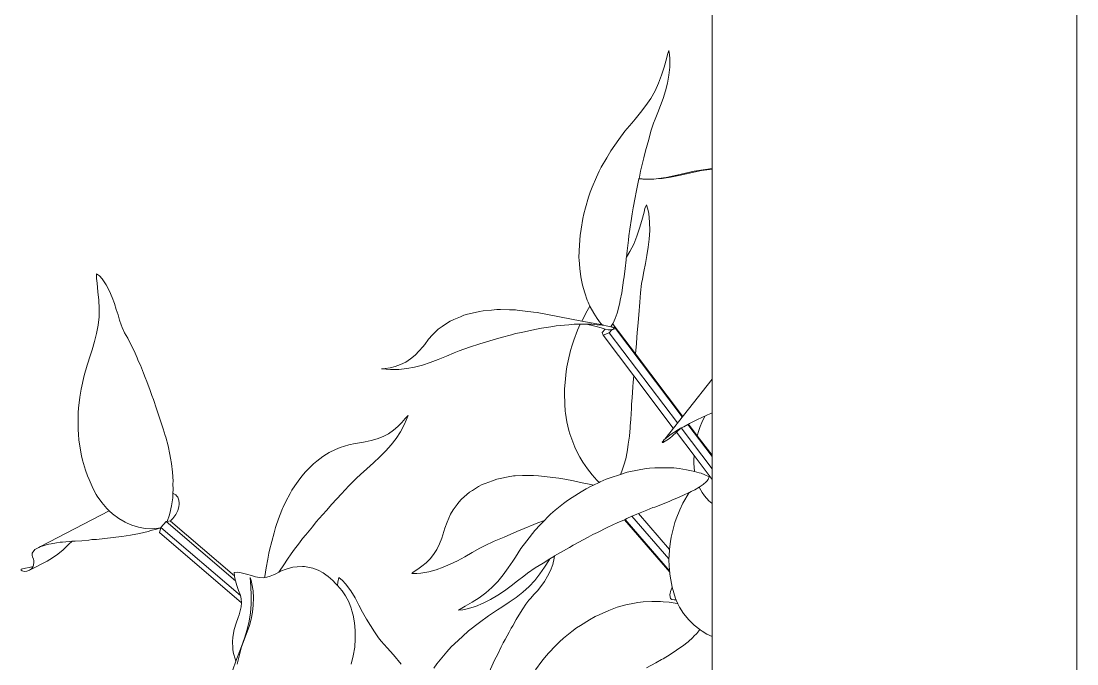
# Model space of a CAD drawing. Header units: metres. Extents: x 12.2 to 77.2, y 18.8 to 35.5.
# Drawn here: x 62.858 to 63.593, y 21.515 to 21.962 of the extents above; entities that cross this region are included whole.
import ezdxf

# ---------------------------------------------------------------- set-up
doc = ezdxf.new("R2010")
doc.units = ezdxf.units.M
doc.layers.add('0inne_gulv', color=7, linetype='Continuous', lineweight=13)

# ---------------------------------------------------------------- blocks, each defined once
blk = doc.blocks.new('One bedroom house bk')
for p, q in [((-8.46548, -1.52217), (-8.46548, 0.11798)), ((-8.21148, -2.62522), (-8.21148, -0.49162)), ((-8.4956, -1.43998), (-8.49654, -1.44283)), ((-8.4956, -1.43998), (-8.49508, -1.44283)), ((-8.4972, -1.44568), (-8.49879, -1.45147)), ((-8.4972, -1.44568), (-8.49654, -1.44283)), ((-8.49484, -1.44568), (-8.49508, -1.44283)), ((-8.49484, -1.44568), (-8.49488, -1.45147)), ((-8.5006, -1.45711), (-8.49879, -1.45147)), ((-8.49544, -1.45712), (-8.49488, -1.45147)), ((-8.50266, -1.46265), (-8.5006, -1.45711)), ((-8.49648, -1.46266), (-8.49544, -1.45712)), ((-8.50514, -1.46805), (-8.50808, -1.47328)), ((-8.50514, -1.46805), (-8.50266, -1.46265)), ((-8.49783, -1.46806), (-8.49942, -1.47329)), ((-8.49648, -1.46266), (-8.49783, -1.46806)), ((-8.50808, -1.47328), (-8.51147, -1.47832)), ((-8.49942, -1.47329), (-8.50124, -1.47834)), ((-8.51527, -1.48315), (-8.51902, -1.48779)), ((-8.51527, -1.48315), (-8.51147, -1.47832)), ((-8.50513, -1.48781), (-8.50329, -1.48316)), ((-8.50124, -1.47834), (-8.50329, -1.48316)), ((-8.52132, -1.49057), (-8.52605, -1.49611)), ((-8.51902, -1.48779), (-8.52132, -1.49057)), ((-8.50617, -1.49059), (-8.5081, -1.49613)), ((-8.50513, -1.48781), (-8.50617, -1.49059)), ((-8.52605, -1.49611), (-8.53042, -1.50195)), ((-8.50957, -1.50198), (-8.5081, -1.49613)), ((-8.53042, -1.50195), (-8.53595, -1.50972)), ((-8.5118, -1.50975), (-8.50957, -1.50198)), ((-8.53595, -1.50972), (-8.53881, -1.51456)), ((-8.51287, -1.51459), (-8.5118, -1.50975)), ((-8.54401, -1.52389), (-8.54255, -1.52118)), ((-8.53881, -1.51456), (-8.54255, -1.52118)), ((-8.51451, -1.52122), (-8.51525, -1.52393)), ((-8.51451, -1.52122), (-8.51287, -1.51459)), ((-8.54587, -1.52802), (-8.54885, -1.53502)), ((-8.54587, -1.52802), (-8.54401, -1.52389)), ((-8.51604, -1.52806), (-8.51627, -1.52915)), ((-8.51525, -1.52393), (-8.51604, -1.52806)), ((-8.50272, -1.52916), (-8.49731, -1.52834)), ((-8.50023, -1.52901), (-8.49437, -1.52816)), ((-8.49731, -1.52834), (-8.49201, -1.52711)), ((-8.48856, -1.5269), (-8.49437, -1.52816)), ((-8.49201, -1.52711), (-8.48393, -1.52527)), ((-8.4728, -1.52359), (-8.48856, -1.5269)), ((-8.48393, -1.52527), (-8.47797, -1.5239)), ((-8.46548, -1.52217), (-8.47797, -1.5239)), ((-8.4728, -1.52359), (-8.46548, -1.52264)), ((-8.46548, -1.52264), (-8.46548, -1.52217)), ((-8.46548, -1.66877), (-8.46548, -1.52264)), ((-8.54885, -1.53502), (-8.55026, -1.53854)), ((-8.51837, -1.53858), (-8.51753, -1.53506)), ((-8.51631, -1.52936), (-8.51753, -1.53506)), ((-8.51627, -1.52915), (-8.51631, -1.52936)), ((-8.51373, -1.52956), (-8.51631, -1.52936)), ((-8.51195, -1.52945), (-8.51627, -1.52915)), ((-8.51373, -1.52956), (-8.5082, -1.52957)), ((-8.50652, -1.52944), (-8.51195, -1.52945)), ((-8.50652, -1.52944), (-8.5082, -1.52957)), ((-8.50609, -1.52944), (-8.50652, -1.52944)), ((-8.50609, -1.52944), (-8.50272, -1.52916)), ((-8.50272, -1.52916), (-8.50023, -1.52901)), ((-8.55142, -1.54217), (-8.55358, -1.54946)), ((-8.55026, -1.53854), (-8.55142, -1.54217)), ((-8.52025, -1.54951), (-8.51894, -1.54222)), ((-8.51894, -1.54222), (-8.51837, -1.53858)), ((-8.55358, -1.54946), (-8.5547, -1.55355)), ((-8.52108, -1.55359), (-8.52025, -1.54951)), ((-8.51281, -1.55261), (-8.51216, -1.54992)), ((-8.51113, -1.54731), (-8.51216, -1.54992)), ((-8.51113, -1.54731), (-8.51016, -1.55038)), ((-8.50957, -1.55335), (-8.51016, -1.55038)), ((-8.55663, -1.56433), (-8.55534, -1.55685)), ((-8.55534, -1.55685), (-8.5547, -1.55355)), ((-8.52149, -1.5569), (-8.52259, -1.56438)), ((-8.52149, -1.5569), (-8.52108, -1.55359)), ((-8.51281, -1.55261), (-8.51428, -1.55819)), ((-8.50957, -1.55335), (-8.50891, -1.55942)), ((-8.55731, -1.56883), (-8.55663, -1.56433)), ((-8.52259, -1.56438), (-8.52335, -1.56887)), ((-8.5177, -1.56924), (-8.5159, -1.56372)), ((-8.5159, -1.56372), (-8.51428, -1.55819)), ((-8.50922, -1.57118), (-8.50882, -1.56534)), ((-8.50882, -1.56534), (-8.50891, -1.55942)), ((-8.55754, -1.57186), (-8.55795, -1.57944)), ((-8.55754, -1.57186), (-8.55731, -1.56883)), ((-8.52449, -1.57949), (-8.52363, -1.57191)), ((-8.52363, -1.57191), (-8.52335, -1.56887)), ((-8.51993, -1.57466), (-8.5177, -1.56924)), ((-8.50922, -1.57118), (-8.50989, -1.57696)), ((-8.55809, -1.58427), (-8.55795, -1.57944)), ((-8.52449, -1.57949), (-8.5251, -1.58392)), ((-8.52263, -1.57995), (-8.5251, -1.58392)), ((-8.51993, -1.57466), (-8.52263, -1.57995)), ((-8.50989, -1.57696), (-8.51075, -1.58267)), ((-8.55803, -1.58557), (-8.55809, -1.58427)), ((-8.55753, -1.59164), (-8.55803, -1.58557)), ((-8.52523, -1.58561), (-8.52584, -1.59169)), ((-8.52515, -1.58432), (-8.52523, -1.58561)), ((-8.5251, -1.58392), (-8.52515, -1.58432)), ((-8.51075, -1.58267), (-8.51178, -1.58827)), ((-8.55753, -1.59164), (-8.5568, -1.59754)), ((-8.52584, -1.59169), (-8.52667, -1.59758)), ((-8.51398, -1.59903), (-8.51299, -1.59373)), ((-8.51178, -1.58827), (-8.51299, -1.59373)), ((-8.89385, -1.59532), (-8.8939, -1.59874)), ((-8.89355, -1.60183), (-8.8939, -1.59874)), ((-8.89385, -1.59532), (-8.89178, -1.59692)), ((-8.89355, -1.60183), (-8.89292, -1.60798)), ((-8.89011, -1.59888), (-8.89178, -1.59692)), ((-8.89011, -1.59888), (-8.88722, -1.60308)), ((-8.55643, -1.59978), (-8.5568, -1.59754)), ((-8.5556, -1.60324), (-8.55643, -1.59978)), ((-8.52746, -1.60328), (-8.52709, -1.59983)), ((-8.52667, -1.59758), (-8.52709, -1.59983)), ((-8.51398, -1.59903), (-8.51449, -1.60221)), ((-8.89242, -1.61387), (-8.89292, -1.60798)), ((-8.88491, -1.60741), (-8.88722, -1.60308)), ((-8.88309, -1.61185), (-8.88491, -1.60741)), ((-8.5556, -1.60324), (-8.55404, -1.60868)), ((-8.55231, -1.61375), (-8.55404, -1.60868)), ((-8.5283, -1.60871), (-8.52936, -1.61378)), ((-8.52746, -1.60328), (-8.5283, -1.60871)), ((-8.51567, -1.61526), (-8.51532, -1.60861)), ((-8.51449, -1.60221), (-8.51532, -1.60861)), ((-8.89209, -1.61958), (-8.89242, -1.61387)), ((-8.88309, -1.61185), (-8.88153, -1.61615)), ((-8.88153, -1.61615), (-8.88016, -1.62024)), ((-8.55231, -1.61375), (-8.55171, -1.61526)), ((-8.55048, -1.61785), (-8.55171, -1.61526)), ((-8.52976, -1.61529), (-8.53037, -1.61849)), ((-8.52936, -1.61378), (-8.52976, -1.61529)), ((-8.51653, -1.62401), (-8.51567, -1.61526)), ((-8.89218, -1.6253), (-8.89209, -1.61958)), ((-8.88016, -1.62024), (-8.87897, -1.62407)), ((-8.87897, -1.62407), (-8.87799, -1.62765)), ((-8.63564, -1.6236), (-8.63814, -1.62428)), ((-8.63036, -1.62229), (-8.63564, -1.6236)), ((-8.62726, -1.62158), (-8.63036, -1.62229)), ((-8.62479, -1.62128), (-8.62726, -1.62158)), ((-8.62479, -1.62128), (-8.61893, -1.62067)), ((-8.61893, -1.62067), (-8.61526, -1.62032)), ((-8.61282, -1.62034), (-8.61526, -1.62032)), ((-8.60646, -1.62044), (-8.61282, -1.62034)), ((-8.60646, -1.62044), (-8.60222, -1.62054)), ((-8.60222, -1.62054), (-8.60111, -1.62067)), ((-8.60111, -1.62067), (-8.59548, -1.62135)), ((-8.59548, -1.62135), (-8.58965, -1.62208)), ((-8.58965, -1.62208), (-8.58727, -1.62239)), ((-8.55618, -1.62828), (-8.58727, -1.62239)), ((-8.55241, -1.6212), (-8.55594, -1.6278)), ((-8.55048, -1.61785), (-8.55241, -1.6212)), ((-8.55019, -1.61846), (-8.55048, -1.61785)), ((-8.54785, -1.62273), (-8.55019, -1.61846)), ((-8.54785, -1.62273), (-8.54544, -1.62649)), ((-8.53284, -1.62651), (-8.5315, -1.62276)), ((-8.53037, -1.61849), (-8.5315, -1.62276)), ((-8.51683, -1.62935), (-8.51653, -1.62401)), ((-8.89276, -1.63107), (-8.89385, -1.63686)), ((-8.89218, -1.6253), (-8.89276, -1.63107)), ((-8.87686, -1.63095), (-8.87799, -1.62765)), ((-8.87686, -1.63095), (-8.8761, -1.63285)), ((-8.6495, -1.62948), (-8.65341, -1.63208)), ((-8.6495, -1.62948), (-8.64779, -1.62844)), ((-8.64779, -1.62844), (-8.64522, -1.62724)), ((-8.64522, -1.62724), (-8.64059, -1.62525)), ((-8.63814, -1.62428), (-8.64059, -1.62525)), ((-8.57121, -1.63144), (-8.57404, -1.63166)), ((-8.56504, -1.63088), (-8.57121, -1.63144)), ((-8.56149, -1.63052), (-8.56504, -1.63088)), ((-8.55913, -1.63052), (-8.56149, -1.63052)), ((-8.55913, -1.63052), (-8.55729, -1.63052)), ((-8.559, -1.6346), (-8.55729, -1.63052)), ((-8.55729, -1.63052), (-8.55349, -1.63048)), ((-8.55618, -1.62828), (-8.55594, -1.6278)), ((-8.54171, -1.63103), (-8.55618, -1.62828)), ((-8.55275, -1.63047), (-8.55349, -1.63048)), ((-8.55008, -1.63042), (-8.55275, -1.63047)), ((-8.55275, -1.63047), (-8.54804, -1.63164)), ((-8.54918, -1.63051), (-8.55008, -1.63042)), ((-8.54532, -1.63086), (-8.54918, -1.63051)), ((-8.54299, -1.6297), (-8.54544, -1.62649)), ((-8.54532, -1.63086), (-8.54195, -1.63112)), ((-8.54299, -1.6297), (-8.54214, -1.6306)), ((-8.54171, -1.63103), (-8.54214, -1.6306)), ((-8.54083, -1.63119), (-8.54195, -1.63112)), ((-8.54083, -1.63119), (-8.54171, -1.63103)), ((-8.53912, -1.63159), (-8.54083, -1.63119)), ((-8.53525, -1.63108), (-8.53597, -1.63234)), ((-8.53498, -1.63061), (-8.53525, -1.63108)), ((-8.53525, -1.63108), (-8.53421, -1.63065)), ((-8.53439, -1.62971), (-8.53498, -1.63061)), ((-8.53284, -1.62651), (-8.53439, -1.62971)), ((-8.53421, -1.63065), (-8.53345, -1.63264)), ((-8.51869, -1.6512), (-8.53421, -1.63065)), ((-8.51748, -1.6366), (-8.51683, -1.62935)), ((-8.89542, -1.64263), (-8.89385, -1.63686)), ((-8.8761, -1.63285), (-8.87437, -1.63647)), ((-8.87212, -1.64021), (-8.87437, -1.63647)), ((-8.66011, -1.63797), (-8.66281, -1.64102)), ((-8.65606, -1.63402), (-8.66011, -1.63797)), ((-8.65341, -1.63208), (-8.65606, -1.63402)), ((-8.61234, -1.63986), (-8.6051, -1.63789)), ((-8.60225, -1.63707), (-8.6051, -1.63789)), ((-8.59799, -1.63619), (-8.60225, -1.63707)), ((-8.59799, -1.63619), (-8.59102, -1.63465)), ((-8.59102, -1.63465), (-8.58765, -1.63385)), ((-8.58765, -1.63385), (-8.58422, -1.63335)), ((-8.58422, -1.63335), (-8.57761, -1.63229)), ((-8.57761, -1.63229), (-8.57404, -1.63166)), ((-8.559, -1.6346), (-8.56167, -1.6416)), ((-8.54804, -1.63164), (-8.54623, -1.63207)), ((-8.54623, -1.63207), (-8.54272, -1.63307)), ((-8.53982, -1.63385), (-8.54272, -1.63307)), ((-8.542, -1.63618), (-8.53982, -1.63385)), ((-8.54124, -1.63818), (-8.542, -1.63618)), ((-8.53696, -1.6364), (-8.54124, -1.63818)), ((-8.51991, -1.66642), (-8.54124, -1.63818)), ((-8.53773, -1.63441), (-8.53982, -1.63385)), ((-8.53912, -1.63159), (-8.53684, -1.63213)), ((-8.53773, -1.63441), (-8.53578, -1.63439)), ((-8.53493, -1.63423), (-8.53696, -1.6364)), ((-8.48956, -1.69919), (-8.53696, -1.6364)), ((-8.53597, -1.63234), (-8.53684, -1.63213)), ((-8.53515, -1.63255), (-8.53597, -1.63234)), ((-8.53578, -1.63439), (-8.53493, -1.63423)), ((-8.53515, -1.63255), (-8.53479, -1.63265)), ((-8.53493, -1.63423), (-8.53489, -1.63422)), ((-8.53443, -1.63422), (-8.53489, -1.63422)), ((-8.53405, -1.63312), (-8.53479, -1.63265)), ((-8.53443, -1.63422), (-8.53369, -1.63402)), ((-8.53398, -1.6332), (-8.53405, -1.63312)), ((-8.53345, -1.63264), (-8.53398, -1.6332)), ((-8.53356, -1.63366), (-8.53398, -1.6332)), ((-8.53356, -1.63366), (-8.53369, -1.63402)), ((-8.48631, -1.69508), (-8.53345, -1.63264)), ((-8.51748, -1.6366), (-8.51784, -1.63955)), ((-8.89542, -1.64263), (-8.89707, -1.64832)), ((-8.86954, -1.64555), (-8.87212, -1.64021)), ((-8.86777, -1.64896), (-8.86954, -1.64555)), ((-8.66685, -1.64625), (-8.66938, -1.64911)), ((-8.66685, -1.64625), (-8.66542, -1.64451)), ((-8.66542, -1.64451), (-8.66281, -1.64102)), ((-8.63439, -1.6464), (-8.62709, -1.64423)), ((-8.62709, -1.64423), (-8.61783, -1.64126)), ((-8.61783, -1.64126), (-8.61234, -1.63986)), ((-8.56289, -1.64513), (-8.56388, -1.64875)), ((-8.56167, -1.6416), (-8.56289, -1.64513)), ((-8.51808, -1.64398), (-8.51869, -1.6512)), ((-8.51784, -1.63955), (-8.51808, -1.64398)), ((-8.89814, -1.6518), (-8.90049, -1.65891)), ((-8.89707, -1.64832), (-8.89814, -1.6518)), ((-8.86561, -1.65385), (-8.86777, -1.64896)), ((-8.6753, -1.65466), (-8.67221, -1.65209)), ((-8.67221, -1.65209), (-8.66938, -1.64911)), ((-8.65042, -1.65271), (-8.65602, -1.65516)), ((-8.65042, -1.65271), (-8.64486, -1.65041)), ((-8.64486, -1.65041), (-8.64144, -1.64906)), ((-8.64144, -1.64906), (-8.63439, -1.6464)), ((-8.56388, -1.64875), (-8.56563, -1.65605)), ((-8.48593, -1.6946), (-8.51869, -1.6512)), ((-8.90049, -1.65891), (-8.90247, -1.66629)), ((-8.86561, -1.65385), (-8.86483, -1.65594)), ((-8.86483, -1.65594), (-8.86337, -1.65908)), ((-8.86337, -1.65908), (-8.86115, -1.66461)), ((-8.693, -1.66136), (-8.68959, -1.6608)), ((-8.686, -1.65986), (-8.68959, -1.6608)), ((-8.68226, -1.65855), (-8.686, -1.65986)), ((-8.68226, -1.65855), (-8.67866, -1.65682)), ((-8.67866, -1.65682), (-8.6753, -1.65466)), ((-8.67247, -1.66041), (-8.67783, -1.66141)), ((-8.66707, -1.65902), (-8.67247, -1.66041)), ((-8.66707, -1.65902), (-8.66158, -1.65726)), ((-8.66158, -1.65726), (-8.65602, -1.65516)), ((-8.56694, -1.66346), (-8.56649, -1.66017)), ((-8.56563, -1.65605), (-8.56649, -1.66017)), ((-8.90247, -1.66629), (-8.90468, -1.67575)), ((-8.86016, -1.66749), (-8.86115, -1.66461)), ((-8.8589, -1.67044), (-8.86016, -1.66749)), ((-8.69564, -1.66164), (-8.69454, -1.66146)), ((-8.69564, -1.66164), (-8.69223, -1.6619)), ((-8.693, -1.66136), (-8.69454, -1.66146)), ((-8.68926, -1.66207), (-8.69223, -1.6619)), ((-8.68926, -1.66207), (-8.6834, -1.66197)), ((-8.67783, -1.66141), (-8.6834, -1.66197)), ((-8.56773, -1.67097), (-8.56694, -1.66346)), ((-8.52038, -1.67073), (-8.51992, -1.66652)), ((-8.51992, -1.66652), (-8.51991, -1.66642)), ((-8.49243, -1.70282), (-8.51991, -1.66642)), ((-8.85663, -1.67654), (-8.8589, -1.67044)), ((-8.5681, -1.67854), (-8.56808, -1.67551)), ((-8.56808, -1.67551), (-8.56773, -1.67097)), ((-8.52051, -1.67409), (-8.52104, -1.68166)), ((-8.52051, -1.67409), (-8.52038, -1.67073)), ((-8.46548, -1.66877), (-8.49842, -1.71054)), ((-8.46548, -1.69225), (-8.46548, -1.66877)), ((-8.90552, -1.6814), (-8.90641, -1.68892)), ((-8.90468, -1.67575), (-8.90552, -1.6814)), ((-8.85549, -1.68007), (-8.85663, -1.67654)), ((-8.85437, -1.68289), (-8.85549, -1.68007)), ((-8.85437, -1.68289), (-8.85207, -1.68948)), ((-8.5681, -1.67854), (-8.56793, -1.68616)), ((-8.52104, -1.68166), (-8.52149, -1.68618)), ((-8.90668, -1.69191), (-8.90641, -1.68892)), ((-8.85207, -1.68948), (-8.85083, -1.69356)), ((-8.56766, -1.69105), (-8.56793, -1.68616)), ((-8.52204, -1.69667), (-8.52159, -1.6892)), ((-8.52159, -1.6892), (-8.52149, -1.68618)), ((-8.90679, -1.69639), (-8.90668, -1.69191)), ((-8.90679, -1.69639), (-8.90672, -1.70377)), ((-8.84981, -1.69628), (-8.85083, -1.69356)), ((-8.84751, -1.70327), (-8.84981, -1.69628)), ((-8.67898, -1.6962), (-8.68138, -1.6989)), ((-8.67955, -1.70006), (-8.67836, -1.6973)), ((-8.67898, -1.6962), (-8.67801, -1.69492)), ((-8.6771, -1.69409), (-8.67836, -1.6973)), ((-8.6771, -1.69409), (-8.67801, -1.69492)), ((-8.5675, -1.69235), (-8.56766, -1.69105)), ((-8.56643, -1.69851), (-8.5675, -1.69235)), ((-8.52204, -1.69667), (-8.52248, -1.7014)), ((-8.47889, -1.69841), (-8.47655, -1.6974)), ((-8.47164, -1.69508), (-8.47655, -1.6974)), ((-8.47051, -1.69449), (-8.47264, -1.69898)), ((-8.47051, -1.69449), (-8.47164, -1.69508)), ((-8.4686, -1.69352), (-8.47051, -1.69449)), ((-8.4664, -1.69264), (-8.4686, -1.69352)), ((-8.4664, -1.69264), (-8.46548, -1.69225)), ((-8.46548, -1.72168), (-8.46548, -1.69225)), ((-8.90672, -1.70377), (-8.90656, -1.70738)), ((-8.84751, -1.70327), (-8.84621, -1.70787)), ((-8.69077, -1.70675), (-8.68731, -1.70435)), ((-8.68731, -1.70435), (-8.68416, -1.70163)), ((-8.68416, -1.70163), (-8.68138, -1.6989)), ((-8.67955, -1.70006), (-8.68234, -1.70531)), ((-8.56643, -1.69851), (-8.56506, -1.70455)), ((-8.56441, -1.70689), (-8.56506, -1.70455)), ((-8.52251, -1.70265), (-8.52297, -1.70846)), ((-8.52248, -1.7014), (-8.52251, -1.70265)), ((-8.48884, -1.7039), (-8.49205, -1.70591)), ((-8.49028, -1.70567), (-8.48957, -1.70495)), ((-8.48957, -1.70495), (-8.48768, -1.70325)), ((-8.48884, -1.7039), (-8.48731, -1.70288)), ((-8.48731, -1.70288), (-8.48768, -1.70325)), ((-8.48731, -1.70288), (-8.48692, -1.70269)), ((-8.48692, -1.70269), (-8.48515, -1.70183)), ((-8.46548, -1.73108), (-8.48692, -1.70269)), ((-8.48515, -1.70183), (-8.48234, -1.70033)), ((-8.48234, -1.70033), (-8.48181, -1.70005)), ((-8.46548, -1.72266), (-8.48234, -1.70033)), ((-8.48181, -1.70005), (-8.48106, -1.69965)), ((-8.47574, -1.70809), (-8.48181, -1.70005)), ((-8.48106, -1.69965), (-8.47889, -1.69841)), ((-8.47475, -1.70457), (-8.47574, -1.70809)), ((-8.47378, -1.70166), (-8.47475, -1.70457)), ((-8.47264, -1.69898), (-8.47378, -1.70166)), ((-8.90656, -1.70738), (-8.90616, -1.71106)), ((-8.90616, -1.71106), (-8.90512, -1.71821)), ((-8.84621, -1.70787), (-8.84578, -1.70908)), ((-8.84578, -1.70908), (-8.84413, -1.71508)), ((-8.70681, -1.71239), (-8.70921, -1.71284)), ((-8.70277, -1.71146), (-8.70681, -1.71239)), ((-8.70277, -1.71146), (-8.69852, -1.71031)), ((-8.69451, -1.70874), (-8.69852, -1.71031)), ((-8.69077, -1.70675), (-8.69451, -1.70874)), ((-8.68881, -1.71446), (-8.68542, -1.71008)), ((-8.68542, -1.71008), (-8.68234, -1.70531)), ((-8.56317, -1.71044), (-8.56441, -1.70689)), ((-8.56317, -1.71044), (-8.56088, -1.7161)), ((-8.52297, -1.70846), (-8.52374, -1.71402)), ((-8.49958, -1.71193), (-8.5001, -1.71253)), ((-8.49869, -1.71086), (-8.49958, -1.71193)), ((-8.49944, -1.71276), (-8.4985, -1.71218)), ((-8.49842, -1.71054), (-8.49869, -1.71086)), ((-8.4985, -1.71218), (-8.49809, -1.71183)), ((-8.49713, -1.7096), (-8.49842, -1.71054)), ((-8.49809, -1.71183), (-8.49702, -1.7113)), ((-8.49713, -1.7096), (-8.49485, -1.70778)), ((-8.49702, -1.7113), (-8.49513, -1.70999)), ((-8.49294, -1.70818), (-8.49513, -1.70999)), ((-8.49485, -1.70778), (-8.49384, -1.70693)), ((-8.49205, -1.70591), (-8.49384, -1.70693)), ((-8.49294, -1.70818), (-8.49049, -1.70589)), ((-8.49049, -1.70589), (-8.49028, -1.70567)), ((-8.47801, -1.72192), (-8.49028, -1.70567)), ((-8.46548, -1.72168), (-8.47574, -1.70809)), ((-8.90512, -1.71821), (-8.90441, -1.72211)), ((-8.84413, -1.71508), (-8.84287, -1.7212)), ((-8.72756, -1.71765), (-8.73208, -1.71991)), ((-8.7243, -1.71621), (-8.72756, -1.71765)), ((-8.71837, -1.71448), (-8.7243, -1.71621)), ((-8.71396, -1.71353), (-8.71837, -1.71448)), ((-8.70921, -1.71284), (-8.71396, -1.71353)), ((-8.69255, -1.71873), (-8.69662, -1.72292)), ((-8.68881, -1.71446), (-8.69255, -1.71873)), ((-8.55837, -1.72148), (-8.56088, -1.7161)), ((-8.52458, -1.71928), (-8.52557, -1.72419)), ((-8.52458, -1.71928), (-8.52417, -1.7161)), ((-8.52374, -1.71402), (-8.52417, -1.7161)), ((-8.5001, -1.71253), (-8.50015, -1.71257)), ((-8.50002, -1.71283), (-8.50015, -1.71257)), ((-8.50002, -1.71283), (-8.49944, -1.71276)), ((-8.90362, -1.72522), (-8.90441, -1.72211)), ((-8.90161, -1.73205), (-8.90362, -1.72522)), ((-8.84287, -1.7212), (-8.84253, -1.72366)), ((-8.84179, -1.72738), (-8.84253, -1.72366)), ((-8.74065, -1.72585), (-8.7428, -1.72758)), ((-8.73641, -1.72266), (-8.74065, -1.72585)), ((-8.73641, -1.72266), (-8.73394, -1.72095)), ((-8.73394, -1.72095), (-8.73208, -1.71991)), ((-8.70101, -1.72705), (-8.70569, -1.73106)), ((-8.69662, -1.72292), (-8.70101, -1.72705)), ((-8.55837, -1.72148), (-8.55749, -1.7231)), ((-8.55543, -1.72652), (-8.55749, -1.7231)), ((-8.55224, -1.73116), (-8.55543, -1.72652)), ((-8.52557, -1.72419), (-8.52688, -1.72869)), ((-8.47813, -1.72497), (-8.47801, -1.72192)), ((-8.47806, -1.72734), (-8.47813, -1.72497)), ((-8.46548, -1.73852), (-8.47801, -1.72192)), ((-8.46548, -1.72266), (-8.46548, -1.72168)), ((-8.46548, -1.73108), (-8.46548, -1.72266)), ((-8.90025, -1.73604), (-8.90161, -1.73205)), ((-8.84179, -1.72738), (-8.84101, -1.73356)), ((-8.84101, -1.73356), (-8.84068, -1.73967)), ((-8.74861, -1.73357), (-8.75081, -1.736)), ((-8.74472, -1.72949), (-8.74861, -1.73357)), ((-8.7428, -1.72758), (-8.74472, -1.72949)), ((-8.71019, -1.73512), (-8.70569, -1.73106)), ((-8.55224, -1.73116), (-8.54896, -1.73536)), ((-8.52824, -1.73274), (-8.52925, -1.73501)), ((-8.52925, -1.73501), (-8.52463, -1.73355)), ((-8.52739, -1.73), (-8.52824, -1.73274)), ((-8.52688, -1.72869), (-8.52739, -1.73)), ((-8.52463, -1.73355), (-8.52337, -1.73325)), ((-8.52337, -1.73325), (-8.51733, -1.73204)), ((-8.51733, -1.73204), (-8.51134, -1.73105)), ((-8.51134, -1.73105), (-8.50901, -1.73075)), ((-8.50536, -1.73053), (-8.50901, -1.73075)), ((-8.50536, -1.73053), (-8.49948, -1.73039)), ((-8.49948, -1.73039), (-8.49385, -1.73045)), ((-8.49385, -1.73045), (-8.49212, -1.73054)), ((-8.49212, -1.73054), (-8.48841, -1.73097)), ((-8.48841, -1.73097), (-8.48329, -1.73177)), ((-8.47859, -1.73274), (-8.48329, -1.73177)), ((-8.47859, -1.73274), (-8.47757, -1.73301)), ((-8.47806, -1.72734), (-8.47757, -1.73301)), ((-8.47757, -1.73301), (-8.47436, -1.73387)), ((-8.47436, -1.73387), (-8.4731, -1.7343)), ((-8.4731, -1.7343), (-8.47058, -1.73527)), ((-8.46548, -1.73852), (-8.46548, -1.73108)), ((-8.89916, -1.73869), (-8.90025, -1.73604)), ((-8.89916, -1.73869), (-8.8962, -1.74511)), ((-8.84068, -1.73967), (-8.84072, -1.7416)), ((-8.84072, -1.7416), (-8.84059, -1.74564)), ((-8.7558, -1.74299), (-8.75233, -1.73806)), ((-8.75233, -1.73806), (-8.75081, -1.736)), ((-8.7129, -1.73765), (-8.71833, -1.74291)), ((-8.71019, -1.73512), (-8.7129, -1.73765)), ((-8.62336, -1.74132), (-8.62543, -1.74218)), ((-8.62336, -1.74132), (-8.61836, -1.73944)), ((-8.61836, -1.73944), (-8.61517, -1.73837)), ((-8.61304, -1.73789), (-8.61517, -1.73837)), ((-8.60741, -1.73678), (-8.61304, -1.73789)), ((-8.60741, -1.73678), (-8.6036, -1.73612)), ((-8.6036, -1.73612), (-8.60259, -1.73605)), ((-8.60259, -1.73605), (-8.5974, -1.73583)), ((-8.5974, -1.73583), (-8.59191, -1.73574)), ((-8.59191, -1.73574), (-8.58963, -1.73575)), ((-8.58616, -1.73605), (-8.58963, -1.73575)), ((-8.58616, -1.73605), (-8.58022, -1.73664)), ((-8.58022, -1.73664), (-8.57416, -1.73733)), ((-8.57416, -1.73733), (-8.57218, -1.73758)), ((-8.57218, -1.73758), (-8.56802, -1.73836)), ((-8.56802, -1.73836), (-8.56188, -1.73957)), ((-8.5558, -1.74081), (-8.56188, -1.73957)), ((-8.5558, -1.74081), (-8.54985, -1.74206)), ((-8.54561, -1.73908), (-8.54896, -1.73536)), ((-8.5479, -1.74249), (-8.54395, -1.74061)), ((-8.54561, -1.73908), (-8.54445, -1.74016)), ((-8.54395, -1.74061), (-8.54445, -1.74016)), ((-8.54395, -1.74061), (-8.54334, -1.74032)), ((-8.54334, -1.74032), (-8.53923, -1.73846)), ((-8.5364, -1.73744), (-8.53923, -1.73846)), ((-8.52925, -1.73501), (-8.5364, -1.73744)), ((-8.46965, -1.74029), (-8.47169, -1.74216)), ((-8.46735, -1.73684), (-8.47058, -1.73527)), ((-8.46965, -1.74029), (-8.46917, -1.73965)), ((-8.46818, -1.73855), (-8.46917, -1.73965)), ((-8.46735, -1.73684), (-8.46818, -1.73855)), ((-8.46548, -1.75531), (-8.46548, -1.73852)), ((-8.89414, -1.74906), (-8.8962, -1.74511)), ((-8.89351, -1.75011), (-8.89414, -1.74906)), ((-8.84071, -1.74821), (-8.84087, -1.75143)), ((-8.84059, -1.74564), (-8.84071, -1.74821)), ((-8.84062, -1.74824), (-8.84071, -1.74821)), ((-8.84062, -1.74824), (-8.83878, -1.74939)), ((-8.7591, -1.7483), (-8.76211, -1.75401)), ((-8.7591, -1.7483), (-8.75791, -1.74611)), ((-8.75791, -1.74611), (-8.7558, -1.74299)), ((-8.73018, -1.75574), (-8.72345, -1.74862)), ((-8.72345, -1.74862), (-8.71833, -1.74291)), ((-8.63979, -1.7524), (-8.63624, -1.74913)), ((-8.6343, -1.74752), (-8.63624, -1.74913)), ((-8.63231, -1.74618), (-8.6343, -1.74752)), ((-8.62801, -1.74359), (-8.63231, -1.74618)), ((-8.62543, -1.74218), (-8.62801, -1.74359)), ((-8.55661, -1.74716), (-8.56289, -1.75111)), ((-8.55305, -1.74501), (-8.55661, -1.74716)), ((-8.5501, -1.74354), (-8.55305, -1.74501)), ((-8.5501, -1.74354), (-8.5479, -1.74249)), ((-8.54985, -1.74206), (-8.5479, -1.74249)), ((-8.48144, -1.7477), (-8.4857, -1.75514)), ((-8.48144, -1.7477), (-8.48537, -1.74962)), ((-8.48126, -1.74761), (-8.48144, -1.7477)), ((-8.48126, -1.74761), (-8.4801, -1.74694)), ((-8.47755, -1.74578), (-8.4801, -1.74694)), ((-8.47436, -1.74401), (-8.47755, -1.74578)), ((-8.47433, -1.74399), (-8.47436, -1.74401)), ((-8.47436, -1.74401), (-8.47335, -1.74612)), ((-8.47433, -1.74399), (-8.47169, -1.74216)), ((-8.4724, -1.74758), (-8.47335, -1.74612)), ((-8.47079, -1.74994), (-8.4724, -1.74758)), ((-8.89023, -1.75471), (-8.89351, -1.75011)), ((-8.89023, -1.75471), (-8.8867, -1.75888)), ((-8.84164, -1.75697), (-8.84087, -1.75143)), ((-8.83828, -1.74993), (-8.83878, -1.74939)), ((-8.83741, -1.75101), (-8.83828, -1.74993)), ((-8.83741, -1.75101), (-8.83656, -1.75297)), ((-8.83631, -1.75509), (-8.83656, -1.75297)), ((-8.83656, -1.75759), (-8.83642, -1.75582)), ((-8.83631, -1.75509), (-8.83642, -1.75582)), ((-8.76406, -1.75784), (-8.76211, -1.75401)), ((-8.73389, -1.76012), (-8.73018, -1.75574)), ((-8.64294, -1.75593), (-8.64568, -1.75982)), ((-8.64294, -1.75593), (-8.64168, -1.75438)), ((-8.64168, -1.75438), (-8.63979, -1.7524)), ((-8.57462, -1.76004), (-8.5689, -1.75541)), ((-8.56598, -1.75315), (-8.5689, -1.75541)), ((-8.56289, -1.75111), (-8.56598, -1.75315)), ((-8.49996, -1.75573), (-8.50539, -1.75777)), ((-8.49996, -1.75573), (-8.49483, -1.75357)), ((-8.49292, -1.75267), (-8.49483, -1.75357)), ((-8.48993, -1.75156), (-8.49292, -1.75267)), ((-8.48993, -1.75156), (-8.48537, -1.74962)), ((-8.4857, -1.75514), (-8.48784, -1.7598)), ((-8.47079, -1.74994), (-8.46772, -1.75339)), ((-8.46548, -1.75531), (-8.46772, -1.75339)), ((-8.46548, -1.84781), (-8.46548, -1.75531)), ((-8.88512, -1.76043), (-8.93299, -1.78526)), ((-8.88522, -1.76035), (-8.8867, -1.75888)), ((-8.88512, -1.76043), (-8.88522, -1.76035)), ((-8.88274, -1.76257), (-8.88512, -1.76043)), ((-8.88274, -1.76257), (-8.87847, -1.76575)), ((-8.84345, -1.76385), (-8.84444, -1.76706)), ((-8.84287, -1.76219), (-8.84345, -1.76385)), ((-8.84164, -1.75697), (-8.84287, -1.76219)), ((-8.84082, -1.76576), (-8.8388, -1.76301)), ((-8.83737, -1.76028), (-8.8388, -1.76301)), ((-8.83737, -1.76028), (-8.83656, -1.75759)), ((-8.76652, -1.76424), (-8.76448, -1.7589)), ((-8.76448, -1.7589), (-8.76406, -1.75784)), ((-8.73891, -1.76581), (-8.73389, -1.76012)), ((-8.64744, -1.76273), (-8.64993, -1.76827)), ((-8.64568, -1.75982), (-8.64744, -1.76273)), ((-8.58005, -1.76492), (-8.57793, -1.76284)), ((-8.57793, -1.76284), (-8.57462, -1.76004)), ((-8.52062, -1.76385), (-8.52122, -1.76414)), ((-8.51781, -1.76279), (-8.52062, -1.76385)), ((-8.51781, -1.76279), (-8.51676, -1.76237)), ((-8.51676, -1.76237), (-8.51091, -1.76002)), ((-8.49507, -1.78744), (-8.51676, -1.76237)), ((-8.50658, -1.75817), (-8.51091, -1.76002)), ((-8.50539, -1.75777), (-8.50658, -1.75817)), ((-8.48784, -1.7598), (-8.49037, -1.76602)), ((-8.87409, -1.76838), (-8.87847, -1.76575)), ((-8.87409, -1.76838), (-8.87265, -1.76904)), ((-8.86943, -1.77043), (-8.87265, -1.76904)), ((-8.86467, -1.77188), (-8.86943, -1.77043)), ((-8.84913, -1.77197), (-8.84539, -1.76791)), ((-8.84539, -1.76791), (-8.84477, -1.76781)), ((-8.79711, -1.80925), (-8.84539, -1.76791)), ((-8.84477, -1.76781), (-8.84444, -1.76706)), ((-8.84477, -1.76781), (-8.8427, -1.76745)), ((-8.8425, -1.76763), (-8.8427, -1.76745)), ((-8.8425, -1.76763), (-8.84171, -1.76669)), ((-8.798, -1.80573), (-8.8425, -1.76763)), ((-8.84082, -1.76576), (-8.84171, -1.76669)), ((-8.76935, -1.7721), (-8.76855, -1.76982)), ((-8.76652, -1.76424), (-8.76855, -1.76982)), ((-8.74095, -1.76803), (-8.74368, -1.7715)), ((-8.73891, -1.76581), (-8.74095, -1.76803)), ((-8.64993, -1.76827), (-8.6514, -1.77254)), ((-8.59617, -1.7728), (-8.58942, -1.76997)), ((-8.58679, -1.76877), (-8.58942, -1.76997)), ((-8.58515, -1.77014), (-8.5888, -1.77404)), ((-8.58285, -1.76733), (-8.58679, -1.76877)), ((-8.58213, -1.76704), (-8.58515, -1.77014)), ((-8.58285, -1.76733), (-8.58213, -1.76704)), ((-8.58005, -1.76492), (-8.58213, -1.76704)), ((-8.53835, -1.77207), (-8.53462, -1.77014)), ((-8.53155, -1.76883), (-8.53462, -1.77014)), ((-8.52648, -1.76657), (-8.53155, -1.76883)), ((-8.52598, -1.76635), (-8.52648, -1.76657)), ((-8.49495, -1.80301), (-8.52648, -1.76657)), ((-8.52468, -1.76577), (-8.52598, -1.76635)), ((-8.49502, -1.80213), (-8.52598, -1.76635)), ((-8.52122, -1.76414), (-8.52468, -1.76577)), ((-8.52122, -1.76414), (-8.49544, -1.79394)), ((-8.49237, -1.77236), (-8.49125, -1.7685)), ((-8.49125, -1.7685), (-8.49037, -1.76602)), ((-8.88046, -1.77866), (-8.87633, -1.77822)), ((-8.87633, -1.77822), (-8.8702, -1.7773)), ((-8.86409, -1.77613), (-8.8702, -1.7773)), ((-8.86467, -1.77188), (-8.85997, -1.77272)), ((-8.86409, -1.77613), (-8.85808, -1.77471)), ((-8.85538, -1.77294), (-8.85997, -1.77272)), ((-8.85808, -1.77471), (-8.85608, -1.77415)), ((-8.85608, -1.77415), (-8.85215, -1.7732)), ((-8.85538, -1.77294), (-8.85387, -1.7728)), ((-8.85082, -1.77254), (-8.85387, -1.7728)), ((-8.84924, -1.77234), (-8.85215, -1.7732)), ((-8.84918, -1.77215), (-8.85082, -1.77254)), ((-8.85016, -1.77557), (-8.84924, -1.77234)), ((-8.79295, -1.82456), (-8.85016, -1.77557)), ((-8.84924, -1.77234), (-8.84918, -1.77215)), ((-8.84918, -1.77215), (-8.84913, -1.77197)), ((-8.84913, -1.77197), (-8.79376, -1.81937)), ((-8.77032, -1.77569), (-8.77189, -1.78175)), ((-8.77032, -1.77569), (-8.76935, -1.7721)), ((-8.75057, -1.77979), (-8.74828, -1.77711)), ((-8.74368, -1.7715), (-8.74828, -1.77711)), ((-8.65363, -1.77952), (-8.6528, -1.77721)), ((-8.6528, -1.77721), (-8.6514, -1.77254)), ((-8.61013, -1.7787), (-8.60135, -1.77481)), ((-8.60135, -1.77481), (-8.59617, -1.7728)), ((-8.5888, -1.77404), (-8.59439, -1.7812)), ((-8.55173, -1.77882), (-8.5485, -1.77699)), ((-8.5485, -1.77699), (-8.54509, -1.77539)), ((-8.54509, -1.77539), (-8.53835, -1.77207)), ((-8.49237, -1.77236), (-8.49389, -1.77874)), ((-8.93601, -1.78688), (-8.93411, -1.78586)), ((-8.93299, -1.78526), (-8.93411, -1.78586)), ((-8.93174, -1.78494), (-8.93299, -1.78526)), ((-8.92888, -1.78411), (-8.93174, -1.78494)), ((-8.9271, -1.78355), (-8.92888, -1.78411)), ((-8.92557, -1.78336), (-8.9271, -1.78355)), ((-8.92557, -1.78336), (-8.92179, -1.78275)), ((-8.92179, -1.78275), (-8.91933, -1.78228)), ((-8.91759, -1.7822), (-8.91933, -1.78228)), ((-8.91293, -1.78182), (-8.91759, -1.7822)), ((-8.91351, -1.78394), (-8.91718, -1.78748)), ((-8.91351, -1.78394), (-8.911, -1.78161)), ((-8.91293, -1.78182), (-8.911, -1.78161)), ((-8.911, -1.78161), (-8.90973, -1.78146)), ((-8.90973, -1.78146), (-8.90885, -1.78147)), ((-8.90885, -1.78147), (-8.90422, -1.78123)), ((-8.90422, -1.78123), (-8.89926, -1.78075)), ((-8.89926, -1.78075), (-8.89716, -1.78047)), ((-8.89389, -1.7803), (-8.89716, -1.78047)), ((-8.89389, -1.7803), (-8.88822, -1.77977)), ((-8.88822, -1.77977), (-8.88238, -1.77899)), ((-8.88238, -1.77899), (-8.88046, -1.77866)), ((-8.77343, -1.78785), (-8.77189, -1.78175)), ((-8.75673, -1.78812), (-8.75264, -1.78266)), ((-8.75264, -1.78266), (-8.75057, -1.77979)), ((-8.6571, -1.78724), (-8.65523, -1.78332)), ((-8.65363, -1.77952), (-8.65523, -1.78332)), ((-8.62713, -1.78646), (-8.62388, -1.78479)), ((-8.62388, -1.78479), (-8.61714, -1.78152)), ((-8.61714, -1.78152), (-8.61013, -1.7787)), ((-8.59439, -1.7812), (-8.59847, -1.78675)), ((-8.57093, -1.78953), (-8.56468, -1.78588)), ((-8.56217, -1.78433), (-8.56468, -1.78588)), ((-8.55826, -1.78233), (-8.56217, -1.78433)), ((-8.55826, -1.78233), (-8.55173, -1.77882)), ((-8.4949, -1.78517), (-8.49507, -1.78744)), ((-8.49447, -1.78186), (-8.4949, -1.78517)), ((-8.49389, -1.77874), (-8.49447, -1.78186)), ((-8.93877, -1.78983), (-8.9388, -1.7915)), ((-8.9388, -1.7915), (-8.93839, -1.79254)), ((-8.93836, -1.78911), (-8.93877, -1.78983)), ((-8.93778, -1.79406), (-8.93839, -1.79254)), ((-8.93744, -1.78793), (-8.93836, -1.78911)), ((-8.93744, -1.78793), (-8.93692, -1.78738)), ((-8.93692, -1.78738), (-8.93601, -1.78688)), ((-8.92458, -1.7932), (-8.92828, -1.79537)), ((-8.92458, -1.7932), (-8.92089, -1.79057)), ((-8.92089, -1.79057), (-8.91718, -1.78748)), ((-8.77468, -1.79405), (-8.77391, -1.78982)), ((-8.77343, -1.78785), (-8.77391, -1.78982)), ((-8.76058, -1.79347), (-8.759, -1.79103)), ((-8.759, -1.79103), (-8.75673, -1.78812)), ((-8.66176, -1.79393), (-8.65927, -1.79079)), ((-8.65927, -1.79079), (-8.6571, -1.78724)), ((-8.64274, -1.79512), (-8.63758, -1.79236)), ((-8.63236, -1.78931), (-8.63758, -1.79236)), ((-8.63236, -1.78931), (-8.62713, -1.78646)), ((-8.60412, -1.79547), (-8.60221, -1.79259)), ((-8.60221, -1.79259), (-8.59847, -1.78675)), ((-8.57847, -1.79394), (-8.57556, -1.79209)), ((-8.57556, -1.79209), (-8.57512, -1.79185)), ((-8.57529, -1.79328), (-8.57512, -1.79185)), ((-8.57512, -1.79185), (-8.57093, -1.78953)), ((-8.49539, -1.79165), (-8.49544, -1.79394)), ((-8.49507, -1.78744), (-8.49539, -1.79165)), ((-8.94643, -1.80109), (-8.94338, -1.8003)), ((-8.94088, -1.79981), (-8.94338, -1.8003)), ((-8.94088, -1.79981), (-8.93807, -1.79906)), ((-8.92828, -1.79537), (-8.94068, -1.8018)), ((-8.93927, -1.80082), (-8.93827, -1.79959)), ((-8.93827, -1.79959), (-8.93807, -1.79906)), ((-8.93807, -1.79906), (-8.93771, -1.79812)), ((-8.93762, -1.7949), (-8.93778, -1.79406)), ((-8.93771, -1.79812), (-8.93755, -1.79641)), ((-8.93762, -1.7949), (-8.93755, -1.79641)), ((-8.77578, -1.80021), (-8.77683, -1.8062)), ((-8.77578, -1.80021), (-8.77468, -1.79405)), ((-8.7641, -1.79872), (-8.76619, -1.80171)), ((-8.76058, -1.79347), (-8.7641, -1.79872)), ((-8.75726, -1.79968), (-8.7619, -1.80104)), ((-8.75432, -1.79931), (-8.75726, -1.79968)), ((-8.75062, -1.79915), (-8.75432, -1.79931)), ((-8.75062, -1.79915), (-8.74922, -1.79923)), ((-8.74922, -1.79923), (-8.74691, -1.79954)), ((-8.74691, -1.79954), (-8.74328, -1.80041)), ((-8.7416, -1.80102), (-8.74328, -1.80041)), ((-8.66744, -1.79897), (-8.67019, -1.80096)), ((-8.66451, -1.79665), (-8.66744, -1.79897)), ((-8.66451, -1.79665), (-8.66176, -1.79393)), ((-8.65272, -1.79974), (-8.65759, -1.80155)), ((-8.64779, -1.79759), (-8.65272, -1.79974)), ((-8.64779, -1.79759), (-8.64274, -1.79512)), ((-8.61081, -1.80507), (-8.60737, -1.80021)), ((-8.60412, -1.79547), (-8.60737, -1.80021)), ((-8.5939, -1.80392), (-8.58863, -1.80017)), ((-8.58863, -1.80017), (-8.58296, -1.79679)), ((-8.58542, -1.80432), (-8.58204, -1.79952)), ((-8.58296, -1.79679), (-8.57847, -1.79394)), ((-8.57871, -1.79435), (-8.58204, -1.79952)), ((-8.57871, -1.79435), (-8.57847, -1.79394)), ((-8.57795, -1.80198), (-8.57637, -1.79775)), ((-8.57529, -1.79328), (-8.57637, -1.79775)), ((-8.49544, -1.79394), (-8.49546, -1.79518)), ((-8.49537, -1.79812), (-8.49546, -1.79518)), ((-8.49502, -1.80213), (-8.49537, -1.79812)), ((-8.94643, -1.80109), (-8.9463, -1.80182)), ((-8.94562, -1.80226), (-8.9463, -1.80182)), ((-8.94562, -1.80226), (-8.94407, -1.80264)), ((-8.9424, -1.80247), (-8.94407, -1.80264)), ((-8.94068, -1.8018), (-8.9424, -1.80247)), ((-8.94068, -1.8018), (-8.93927, -1.80082)), ((-8.79809, -1.80332), (-8.79546, -1.80315)), ((-8.79809, -1.80332), (-8.798, -1.80573)), ((-8.798, -1.80573), (-8.79798, -1.80608)), ((-8.7974, -1.80829), (-8.79798, -1.80608)), ((-8.79331, -1.80353), (-8.79546, -1.80315)), ((-8.79331, -1.80353), (-8.78942, -1.80442)), ((-8.78608, -1.80536), (-8.78942, -1.80442)), ((-8.78704, -1.80679), (-8.78635, -1.80887)), ((-8.78704, -1.80679), (-8.78682, -1.8101)), ((-8.78322, -1.80631), (-8.78608, -1.80536)), ((-8.78322, -1.80631), (-8.78053, -1.8069)), ((-8.78053, -1.8069), (-8.77795, -1.80703)), ((-8.77795, -1.80703), (-8.77695, -1.80689)), ((-8.77695, -1.80689), (-8.77683, -1.8062)), ((-8.77695, -1.80689), (-8.77548, -1.80668)), ((-8.77548, -1.80668), (-8.77316, -1.80588)), ((-8.77071, -1.8049), (-8.77316, -1.80588)), ((-8.77071, -1.8049), (-8.76914, -1.80419)), ((-8.76914, -1.80419), (-8.76697, -1.80311)), ((-8.76697, -1.80311), (-8.76619, -1.80171)), ((-8.76697, -1.80311), (-8.76577, -1.8025)), ((-8.7619, -1.80104), (-8.76577, -1.8025)), ((-8.73969, -1.8018), (-8.7416, -1.80102)), ((-8.73617, -1.80369), (-8.73969, -1.8018)), ((-8.73435, -1.80494), (-8.73617, -1.80369)), ((-8.73273, -1.80607), (-8.73435, -1.80494)), ((-8.73273, -1.80607), (-8.72935, -1.80897)), ((-8.72526, -1.80679), (-8.72599, -1.8101)), ((-8.72526, -1.80679), (-8.72262, -1.80887)), ((-8.67436, -1.80409), (-8.6738, -1.8033)), ((-8.67436, -1.80409), (-8.67102, -1.80403)), ((-8.67271, -1.80264), (-8.6738, -1.8033)), ((-8.67271, -1.80264), (-8.67019, -1.80096)), ((-8.6682, -1.80382), (-8.67102, -1.80403)), ((-8.6682, -1.80382), (-8.66272, -1.80292)), ((-8.65759, -1.80155), (-8.66272, -1.80292)), ((-8.61457, -1.80959), (-8.61081, -1.80507)), ((-8.60081, -1.80916), (-8.59651, -1.80585)), ((-8.59651, -1.80585), (-8.5939, -1.80392)), ((-8.58893, -1.8088), (-8.58542, -1.80432)), ((-8.57998, -1.806), (-8.5822, -1.80971)), ((-8.57998, -1.806), (-8.57795, -1.80198)), ((-8.49495, -1.80301), (-8.49502, -1.80213)), ((-8.49481, -1.8046), (-8.49495, -1.80301)), ((-8.49425, -1.8084), (-8.49481, -1.8046)), ((-8.7974, -1.80829), (-8.79711, -1.80925)), ((-8.79711, -1.80925), (-8.7962, -1.81231)), ((-8.79502, -1.81577), (-8.7962, -1.81231)), ((-8.78652, -1.81318), (-8.78682, -1.8101)), ((-8.78652, -1.81318), (-8.78625, -1.81939)), ((-8.78575, -1.81117), (-8.78635, -1.80887)), ((-8.78575, -1.81117), (-8.78497, -1.81606)), ((-8.72935, -1.80897), (-8.72749, -1.81091)), ((-8.7261, -1.81233), (-8.72749, -1.81091)), ((-8.7261, -1.81233), (-8.72599, -1.8101)), ((-8.7261, -1.81233), (-8.72291, -1.8162)), ((-8.72062, -1.81117), (-8.72262, -1.80887)), ((-8.72062, -1.81117), (-8.71701, -1.81606)), ((-8.62302, -1.81749), (-8.61865, -1.81373)), ((-8.61865, -1.81373), (-8.61457, -1.80959)), ((-8.60982, -1.81606), (-8.6052, -1.81271)), ((-8.60081, -1.80916), (-8.6052, -1.81271)), ((-8.5928, -1.81302), (-8.59708, -1.81699)), ((-8.5928, -1.81302), (-8.58893, -1.8088)), ((-8.58453, -1.81307), (-8.58694, -1.81605)), ((-8.5822, -1.80971), (-8.58453, -1.81307)), ((-8.49429, -1.81662), (-8.49342, -1.81422)), ((-8.49375, -1.81103), (-8.49425, -1.8084)), ((-8.49375, -1.81103), (-8.49313, -1.81351)), ((-8.49313, -1.81351), (-8.49342, -1.81422)), ((-8.49313, -1.81351), (-8.49214, -1.81744)), ((-8.79391, -1.81877), (-8.79502, -1.81577)), ((-8.79376, -1.81937), (-8.79391, -1.81877)), ((-8.7932, -1.82165), (-8.79376, -1.81937)), ((-8.7932, -1.82165), (-8.79295, -1.82449)), ((-8.78635, -1.82541), (-8.78625, -1.81939)), ((-8.78467, -1.82102), (-8.78497, -1.81606)), ((-8.78481, -1.82605), (-8.78467, -1.82102)), ((-8.72291, -1.8162), (-8.72107, -1.8189)), ((-8.72107, -1.8189), (-8.72052, -1.81966)), ((-8.72052, -1.81966), (-8.71834, -1.82374)), ((-8.71394, -1.82102), (-8.71701, -1.81606)), ((-8.7113, -1.82605), (-8.71394, -1.82102)), ((-8.62764, -1.82087), (-8.63237, -1.82399)), ((-8.62302, -1.81749), (-8.62764, -1.82087)), ((-8.61964, -1.82211), (-8.62481, -1.82473)), ((-8.61464, -1.8192), (-8.61964, -1.82211)), ((-8.61464, -1.8192), (-8.60982, -1.81606)), ((-8.60679, -1.82407), (-8.60175, -1.82068)), ((-8.59708, -1.81699), (-8.60175, -1.82068)), ((-8.5929, -1.82256), (-8.59517, -1.82538)), ((-8.59166, -1.82111), (-8.5929, -1.82256)), ((-8.59166, -1.82111), (-8.58944, -1.81865)), ((-8.58694, -1.81605), (-8.58944, -1.81865)), ((-8.49475, -1.8186), (-8.49466, -1.8179)), ((-8.49467, -1.82024), (-8.49475, -1.8186)), ((-8.49426, -1.82138), (-8.49467, -1.82024)), ((-8.49466, -1.8179), (-8.49429, -1.81662)), ((-8.49426, -1.82138), (-8.49337, -1.8221)), ((-8.49193, -1.82247), (-8.49337, -1.8221)), ((-8.49086, -1.82142), (-8.49214, -1.81744)), ((-8.49052, -1.82236), (-8.49193, -1.82247)), ((-8.49052, -1.82236), (-8.49086, -1.82142)), ((-8.49046, -1.82251), (-8.49052, -1.82236)), ((-8.48919, -1.82515), (-8.49046, -1.82251)), ((-8.79389, -1.83003), (-8.79319, -1.8273)), ((-8.79295, -1.82456), (-8.79319, -1.8273)), ((-8.79295, -1.82449), (-8.79295, -1.82456)), ((-8.78683, -1.83131), (-8.78635, -1.82541)), ((-8.78534, -1.83098), (-8.78481, -1.82605)), ((-8.71834, -1.82374), (-8.71665, -1.82818)), ((-8.71665, -1.82818), (-8.71617, -1.83006)), ((-8.70869, -1.83098), (-8.7113, -1.82605)), ((-8.64189, -1.82968), (-8.63964, -1.82818)), ((-8.64189, -1.82968), (-8.63885, -1.82927)), ((-8.63724, -1.82689), (-8.63964, -1.82818)), ((-8.63595, -1.82866), (-8.63885, -1.82927)), ((-8.63724, -1.82689), (-8.63237, -1.82399)), ((-8.63595, -1.82866), (-8.63022, -1.82692)), ((-8.62481, -1.82473), (-8.63022, -1.82692)), ((-8.61484, -1.82942), (-8.62117, -1.8335)), ((-8.61177, -1.8274), (-8.61484, -1.82942)), ((-8.60679, -1.82407), (-8.61177, -1.8274)), ((-8.60005, -1.83309), (-8.59709, -1.82864)), ((-8.59709, -1.82864), (-8.59517, -1.82538)), ((-8.53722, -1.82973), (-8.54409, -1.83277)), ((-8.53722, -1.82973), (-8.53273, -1.82792)), ((-8.53273, -1.82792), (-8.53151, -1.82752)), ((-8.53151, -1.82752), (-8.52553, -1.82591)), ((-8.52553, -1.82591), (-8.5195, -1.82461)), ((-8.5195, -1.82461), (-8.51711, -1.82422)), ((-8.51338, -1.82385), (-8.51711, -1.82422)), ((-8.51338, -1.82385), (-8.50726, -1.82355)), ((-8.50726, -1.82355), (-8.50128, -1.82356)), ((-8.50128, -1.82356), (-8.49942, -1.82367)), ((-8.49942, -1.82367), (-8.49541, -1.8241)), ((-8.49541, -1.8241), (-8.48976, -1.82502)), ((-8.48919, -1.82515), (-8.48976, -1.82502)), ((-8.48809, -1.82742), (-8.48919, -1.82515)), ((-8.48809, -1.82742), (-8.48526, -1.83194)), ((-8.79537, -1.83474), (-8.79684, -1.83869)), ((-8.79475, -1.8329), (-8.79537, -1.83474)), ((-8.79389, -1.83003), (-8.79475, -1.8329)), ((-8.78773, -1.8372), (-8.78907, -1.8431)), ((-8.78683, -1.83131), (-8.78773, -1.8372)), ((-8.78624, -1.83574), (-8.7875, -1.8403)), ((-8.78534, -1.83098), (-8.78624, -1.83574)), ((-8.71527, -1.83308), (-8.71617, -1.83006)), ((-8.71527, -1.83308), (-8.7143, -1.83833)), ((-8.70869, -1.83098), (-8.70602, -1.83574)), ((-8.70602, -1.83574), (-8.70329, -1.8403)), ((-8.62117, -1.8335), (-8.62729, -1.83807)), ((-8.60421, -1.84037), (-8.6017, -1.83613)), ((-8.6017, -1.83613), (-8.60005, -1.83309)), ((-8.55703, -1.84016), (-8.55069, -1.83628)), ((-8.55069, -1.83628), (-8.54678, -1.83406)), ((-8.54409, -1.83277), (-8.54678, -1.83406)), ((-8.48396, -1.83357), (-8.48526, -1.83194)), ((-8.48184, -1.83616), (-8.48396, -1.83357)), ((-8.48184, -1.83616), (-8.47794, -1.83999)), ((-8.79801, -1.8431), (-8.79906, -1.84837)), ((-8.79684, -1.83869), (-8.79801, -1.8431)), ((-8.7932, -1.85577), (-8.78913, -1.84465)), ((-8.78907, -1.8431), (-8.79084, -1.84899)), ((-8.78913, -1.84465), (-8.7875, -1.8403)), ((-8.7143, -1.83833), (-8.71386, -1.84378)), ((-8.71386, -1.84378), (-8.7139, -1.84559)), ((-8.70052, -1.84465), (-8.70329, -1.8403)), ((-8.70052, -1.84465), (-8.6976, -1.84873)), ((-8.63502, -1.84402), (-8.63927, -1.84787)), ((-8.62729, -1.83807), (-8.63502, -1.84402)), ((-8.60534, -1.84213), (-8.60676, -1.84499)), ((-8.60421, -1.84037), (-8.60534, -1.84213)), ((-8.56306, -1.84446), (-8.56879, -1.84912)), ((-8.55976, -1.84195), (-8.56306, -1.84446)), ((-8.55703, -1.84016), (-8.55976, -1.84195)), ((-8.47398, -1.84308), (-8.47794, -1.83999)), ((-8.47398, -1.84308), (-8.47609, -1.84573)), ((-8.4737, -1.84329), (-8.47398, -1.84308)), ((-8.4737, -1.84329), (-8.47223, -1.84418)), ((-8.46901, -1.84616), (-8.47223, -1.84418)), ((-8.79906, -1.84837), (-8.79924, -1.85162)), ((-8.79924, -1.85162), (-8.79916, -1.8557)), ((-8.79084, -1.84899), (-8.79304, -1.85483)), ((-8.7138, -1.84952), (-8.71421, -1.85539)), ((-8.7139, -1.84559), (-8.7138, -1.84952)), ((-8.6976, -1.84873), (-8.6957, -1.85112)), ((-8.6957, -1.85112), (-8.69161, -1.85577)), ((-8.63927, -1.84787), (-8.64482, -1.85306)), ((-8.61089, -1.85241), (-8.60943, -1.84991)), ((-8.60676, -1.84499), (-8.60943, -1.84991)), ((-8.57157, -1.85154), (-8.57419, -1.85414)), ((-8.56879, -1.84912), (-8.57157, -1.85154)), ((-8.48594, -1.85456), (-8.48216, -1.85164)), ((-8.4789, -1.84862), (-8.48216, -1.85164)), ((-8.4789, -1.84862), (-8.47802, -1.84762)), ((-8.47609, -1.84573), (-8.47802, -1.84762)), ((-8.46548, -1.84781), (-8.46901, -1.84616)), ((-8.46548, -1.87528), (-8.46548, -1.84781)), ((-8.79901, -1.85722), (-8.79916, -1.8557)), ((-8.79856, -1.8597), (-8.79901, -1.85722)), ((-8.79688, -1.86515), (-8.79304, -1.85483)), ((-8.7932, -1.85577), (-8.79438, -1.86057)), ((-8.71519, -1.86127), (-8.71421, -1.85539)), ((-8.69161, -1.85577), (-8.68713, -1.86057)), ((-8.64997, -1.85849), (-8.65478, -1.86407)), ((-8.64997, -1.85849), (-8.64699, -1.85515)), ((-8.64699, -1.85515), (-8.64482, -1.85306)), ((-8.61492, -1.86069), (-8.61215, -1.85515)), ((-8.61215, -1.85515), (-8.61089, -1.85241)), ((-8.57925, -1.8595), (-8.57419, -1.85414)), ((-8.49464, -1.8605), (-8.49013, -1.8575)), ((-8.48851, -1.85624), (-8.49013, -1.8575)), ((-8.48594, -1.85456), (-8.48851, -1.85624)), ((-8.79688, -1.86515), (-8.79906, -1.87102)), ((-8.79856, -1.8597), (-8.79749, -1.86356)), ((-8.79749, -1.86356), (-8.79688, -1.86515)), ((-8.79438, -1.86057), (-8.79601, -1.86708)), ((-8.71519, -1.86127), (-8.71672, -1.8671)), ((-8.68713, -1.86057), (-8.68185, -1.86719)), ((-8.65478, -1.86407), (-8.65708, -1.86684)), ((-8.61775, -1.86651), (-8.62058, -1.87262)), ((-8.61775, -1.86651), (-8.61661, -1.86384)), ((-8.61661, -1.86384), (-8.61492, -1.86069)), ((-8.58396, -1.86515), (-8.58827, -1.87113)), ((-8.58396, -1.86515), (-8.58212, -1.86277)), ((-8.58212, -1.86277), (-8.57925, -1.8595)), ((-8.51103, -1.86979), (-8.5046, -1.86625)), ((-8.50062, -1.86387), (-8.5046, -1.86625)), ((-8.49953, -1.86333), (-8.50062, -1.86387)), ((-8.49464, -1.8605), (-8.49953, -1.86333)), ((-8.65708, -1.86684), (-8.65919, -1.86984))]:
    blk.add_line(p, q)

msp = doc.modelspace()

# ---------------------------------------------------------------- block references
at = {"layer": '0inne_gulv'}
msp.add_blockref('One bedroom house bk', (71.80473, 23.38176), dxfattribs=at)

doc.saveas('drawing.dxf')
